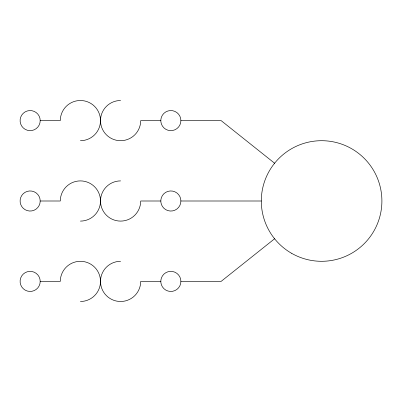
<?xml version="1.0" encoding="UTF-8"?>
<svg xmlns="http://www.w3.org/2000/svg" width="402" height="402" viewBox="0 0 402 402"><rect width="100%" height="100%" fill="white"/><g stroke="black" fill="none" stroke-linecap="round" stroke-linejoin="round"><path stroke-width="0.6" d="M274.702 238.687L221.1 281.4L180.9 281.4A10.05 10.05 0 0 0 165.825 272.697A10.05 10.05 0 0 0 165.825 290.103A10.05 10.05 0 0 0 180.9 281.4M40.2 120.6A10.05 10.05 0 0 0 25.125 111.897A10.05 10.05 0 0 0 25.125 129.303A10.05 10.05 0 0 0 40.2 120.6L60.3 120.6A20.1 20.1 0 0 1 80.4 100.5A20.1 20.1 0 0 1 100.5 120.6A20.1 20.1 0 0 0 120.6 140.7A20.1 20.1 0 0 0 140.7 120.6L160.8 120.6M180.9 120.6A10.05 10.05 0 0 0 165.825 111.897A10.05 10.05 0 0 0 165.825 129.303A10.05 10.05 0 0 0 180.9 120.6L221.1 120.6L274.702 163.312M40.2 201A10.05 10.05 0 0 1 25.125 209.703A10.05 10.05 0 0 1 25.125 192.297A10.05 10.05 0 0 1 40.2 201L60.3 201A20.1 20.1 0 0 1 80.4 180.9A20.1 20.1 0 0 1 100.5 201A20.1 20.1 0 0 0 120.6 221.1A20.1 20.1 0 0 0 140.7 201L160.8 201M180.9 201A10.05 10.05 0 0 0 165.825 192.297A10.05 10.05 0 0 0 165.825 209.703A10.05 10.05 0 0 0 180.9 201L261.3 201M40.2 281.4A10.05 10.05 0 0 1 25.125 290.103A10.05 10.05 0 0 1 25.125 272.697A10.05 10.05 0 0 1 40.2 281.4L60.3 281.4A20.1 20.1 0 0 1 80.4 261.3A20.1 20.1 0 0 1 100.5 281.4A20.1 20.1 0 0 0 120.6 301.5A20.1 20.1 0 0 0 140.7 281.4L160.8 281.4M120.6 261.3A20.1 20.1 0 0 0 100.5 281.4A20.1 20.1 0 0 1 80.4 301.5M120.6 180.9A20.1 20.1 0 0 0 100.5 201A20.1 20.1 0 0 1 80.4 221.1M120.6 100.5A20.1 20.1 0 0 0 100.5 120.6A20.1 20.1 0 0 1 80.4 140.7M291.45 253.22A60.3 60.3 0 0 0 381.9 201A60.3 60.3 0 0 0 291.45 148.78A60.3 60.3 0 0 0 291.45 253.22"/></g></svg>
